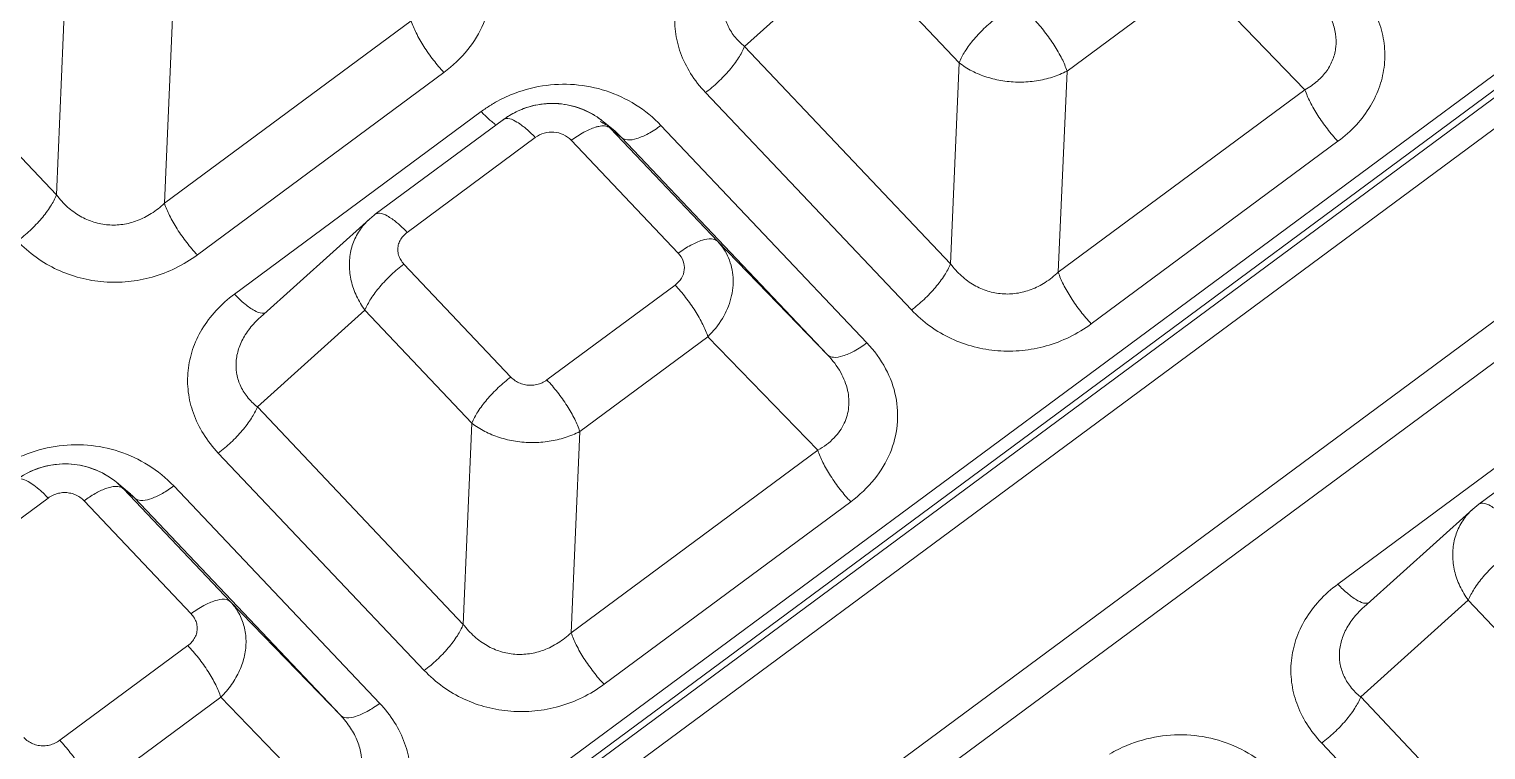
# Model space of a CAD drawing. Header units: millimetres. Extents: x 5536 to 6151, y 463 to 893.
# Drawn here: x 6061.2 to 6088.17, y 845.8 to 859.14 of the extents above; entities that cross this region are included whole.
import ezdxf

# ---------------------------------------------------------------- set-up
doc = ezdxf.new("R2010")
doc.units = ezdxf.units.MM
doc.header["$LTSCALE"] = 0.2
doc.layers.get('0').update_dxf_attribs({"lineweight": 18})

msp = doc.modelspace()

# ---------------------------------------------------------------- linework, layer by layer
for p, q in [((6093.416, 861.782), (6062.329, 838.78)), ((6062.406, 838.698), (6093.493, 861.7)), ((6062.108, 838.906), (6092.774, 861.596)), ((6093.287, 860.976), (6062.644, 838.303)), ((6076.433, 860.612), (6074.441, 858.822)), ((6078.414, 858.521), (6076.433, 860.612)), ((6057.891, 860.098), (6061.704, 856.073)), ((6082.784, 860.122), (6080.412, 858.367)), ((6082.784, 860.122), (6084.818, 858.021)), ((6061.864, 859.797), (6061.704, 856.073)), ((6063.862, 859.643), (6063.701, 855.919)), ((6063.701, 855.919), (6068.268, 859.298)), ((6078.254, 854.797), (6074.441, 858.822)), ((6078.414, 858.521), (6078.254, 854.797)), ((6064.311, 854.963), (6068.877, 858.342)), ((6080.412, 858.367), (6080.251, 854.643)), ((6077.531, 853.944), (6073.719, 857.969)), ((6080.251, 854.643), (6084.818, 858.021)), ((6064.999, 854.237), (6069.565, 857.616)), ((6069.979, 857.47), (6067.606, 855.715)), ((6071.8, 857.452), (6071.722, 857.51)), ((6071.8, 857.452), (6071.832, 857.427)), ((6072.038, 857.257), (6071.832, 857.427)), ((6063.982, 835.729), (6093.176, 857.33)), ((6068.196, 855.38), (6070.568, 857.135)), ((6071.963, 857.305), (6073.944, 855.214)), ((6072.03, 857.249), (6072.166, 857.138)), ((6072.166, 857.138), (6075.978, 853.113)), ((6072.895, 857.359), (6076.707, 853.334)), ((6071.234, 857.084), (6073.215, 854.993)), ((6085.427, 857.066), (6080.861, 853.687)), ((6064.299, 835.202), (6093.297, 856.658)), ((6065.478, 853.812), (6067.497, 855.625)), ((6073.944, 855.214), (6075.978, 853.113)), ((6070.117, 852.701), (6068.136, 854.791)), ((6073.155, 854.404), (6070.783, 852.649)), ((6067.414, 853.938), (6065.422, 852.148)), ((6069.394, 851.847), (6067.414, 853.938)), ((6073.764, 853.449), (6071.392, 851.693)), ((6073.764, 853.449), (6075.798, 851.348)), ((6069.234, 848.123), (6065.422, 852.148)), ((6085.426, 848.867), (6089.993, 852.246)), ((6090.406, 852.101), (6088.034, 850.345)), ((6069.394, 851.847), (6069.234, 848.123)), ((6071.392, 851.693), (6071.232, 847.969)), ((6068.512, 847.27), (6064.699, 851.295)), ((6075.798, 851.348), (6071.232, 847.969)), ((6062.781, 850.779), (6062.702, 850.836)), ((6062.781, 850.779), (6062.813, 850.753)), ((6063.018, 850.584), (6062.813, 850.753)), ((6062.944, 850.631), (6064.925, 848.54)), ((6063.875, 850.685), (6067.688, 846.66)), ((6059.177, 848.706), (6061.549, 850.461)), ((6062.215, 850.41), (6064.195, 848.319)), ((6063.011, 850.576), (6063.146, 850.464)), ((6066.959, 846.439), (6063.146, 850.464)), ((6076.408, 850.392), (6071.841, 847.013)), ((6087.923, 850.255), (6085.908, 848.444)), ((6088.034, 850.345), (6087.923, 850.255)), ((6088.034, 850.345), (6088.034, 850.345)), ((6064.925, 848.54), (6066.959, 846.439)), ((6087.841, 848.569), (6085.849, 846.778)), ((6087.841, 848.569), (6089.822, 846.478)), ((6061.763, 845.976), (6064.135, 847.731)), ((6064.745, 846.775), (6062.373, 845.02)), ((6066.779, 844.674), (6064.745, 846.775)), ((6085.849, 846.778), (6089.662, 842.754)), ((6085.127, 845.925), (6088.939, 841.9))]:
    msp.add_line(p, q)
for points in [[(6071.722, 857.51), (6071.59, 857.589), (6071.451, 857.655), (6071.306, 857.706), (6071.156, 857.742), (6071.003, 857.763), (6070.848, 857.767), (6070.694, 857.756), (6070.541, 857.729), (6070.392, 857.687), (6070.248, 857.629), (6070.11, 857.557), (6069.979, 857.47)], [(6067.606, 855.715), (6067.582, 855.697), (6067.496, 855.625)], [(6062.702, 850.836), (6062.571, 850.916), (6062.432, 850.981), (6062.287, 851.032), (6062.137, 851.068), (6061.984, 851.089), (6061.829, 851.094), (6061.674, 851.082), (6061.522, 851.056), (6061.373, 851.013), (6061.228, 850.956), (6061.091, 850.884), (6060.959, 850.797)]]:
    msp.add_lwpolyline(points)
for centre, radius, start, end in [((6071.097, 855.545), 2.575, 121.7306, 126.4906), ((6071.106, 855.53), 2.593, 120.4542, 121.7355), ((6071.533, 859.476), 2.708, 223.3974, 225.3914), ((6070.88, 856.253), 1.513, 121.5969, 127.1694), ((6070.888, 856.24), 1.528, 116.0884, 121.6026), ((6071.12, 856.142), 1.444, 58.4943, 63.2852), ((6070.886, 856.279), 1.488, 49.2326, 50.5153), ((6070.896, 856.29), 1.473, 43.5502, 49.2414), ((6071.142, 856.171), 1.408, 43.3814, 50.5131), ((6061.864, 849.601), 1.493, 52.073, 54.0973), ((6061.867, 849.605), 1.488, 49.213, 50.5065), ((6061.877, 849.616), 1.473, 43.5501, 49.2217), ((6062.116, 849.49), 1.418, 47.0817, 50.4684), ((6062.126, 849.501), 1.403, 43.3653, 47.0837), ((6087.086, 847.128), 1.767, 131.9593, 133.5252)]:
    msp.add_arc(centre, radius, start, end)
for points, knots in [([(6109.068, 844.267), (6108.829, 846.207), (6108.059, 850.075), (6106.067, 855.671), (6103.267, 860.987), (6099.71, 865.931), (6095.456, 870.421), (6090.578, 874.38), (6085.16, 877.742), (6079.295, 880.452), (6073.081, 882.464), (6066.623, 883.745), (6060.03, 884.273), (6053.413, 884.041), (6046.884, 883.051), (6040.576, 881.327), (6036.555, 879.701), (6034.622, 878.781)], [0, 0, 0, 0, 13230.204852, 26567.015926, 40060.894135, 53748.911676, 67655.494299, 81787.839476, 96139.152647, 110687.655986, 125399.909521, 140232.502062, 155135.13284, 170053.443041, 184932.457001, 199718.743307, 214202.945581, 214202.945581, 214202.945581, 214202.945581]), ([(6034.681, 878.65), (6036.698, 879.612), (6040.874, 881.292), (6047.413, 883.031), (6054.147, 883.979), (6060.956, 884.12), (6067.72, 883.453), (6074.32, 881.992), (6080.64, 879.759), (6086.565, 876.795), (6091.986, 873.153), (6096.804, 868.897), (6100.931, 864.104), (6104.292, 858.858), (6106.824, 853.256), (6108.219, 848.317), (6108.707, 845.283), (6108.833, 844.238)], [0, 0, 0, 0, 15110.555752, 30347.202588, 45657.869321, 60991.477822, 76294.12151, 91514.383011, 106601.911991, 121510.416948, 136198.767475, 150646.727027, 164854.590661, 178840.509155, 192635.329591, 206286.00108, 213403.311185, 213403.311185, 213403.311185, 213403.311185]), ([(6108.461, 842.489), (6108.342, 844.043), (6107.855, 847.604), (6106.331, 853.053), (6103.792, 858.677), (6100.426, 863.91), (6096.334, 868.638), (6091.645, 872.769), (6086.527, 876.223), (6081.232, 878.933), (6076.044, 880.905), (6071.137, 882.24), (6066.512, 883.073), (6062.027, 883.512), (6057.461, 883.598), (6052.543, 883.288), (6047.054, 882.434), (6041.082, 880.842), (6037.046, 879.23), (6035.036, 878.276)], [0, 0, 0, 0, 11856.998918, 27267.129325, 42867.515249, 58617.938635, 74437.982248, 90270.972605, 106022.512779, 121280.832587, 135418.686165, 148164.692301, 159908.513379, 171122.29924, 182410.171615, 194609.261732, 208564.175585, 224598.605154, 241523.176017, 241523.176017, 241523.176017, 241523.176017]), ([(6108.225, 835.526), (6108.412, 837.362), (6108.528, 841.226), (6107.83, 847.077), (6106.189, 852.945), (6103.658, 858.552), (6100.301, 863.77), (6096.223, 868.483), (6091.547, 872.602), (6086.445, 876.045), (6081.166, 878.748), (6075.993, 880.714), (6071.101, 882.044), (6066.49, 882.875), (6062.018, 883.313), (6057.467, 883.399), (6052.563, 883.09), (6047.091, 882.238), (6041.137, 880.651), (6037.112, 879.044), (6035.107, 878.092)], [0, 0, 0, 0, 13859.603902, 28910.102045, 44075.168964, 59427.452608, 74927.339082, 90495.704952, 106076.828688, 121577.828049, 136593.485856, 150506.594999, 163050.09114, 174607.326792, 185642.871548, 196751.141932, 208755.832404, 222488.040392, 238266.522015, 254927.820591, 254927.820591, 254927.820591, 254927.820591]), ([(6069.177, 861.284), (6069.312, 861.141), (6069.541, 860.831), (6069.736, 860.301), (6069.764, 859.756), (6069.627, 859.225), (6069.329, 858.734), (6069.041, 858.463), (6068.877, 858.342)], [0, 0, 0, 0, 15811.784435, 30582.729076, 44744.564423, 59011.674556, 74047.89206, 90394.61865, 90394.61865, 90394.61865, 90394.61865]), ([(6073.719, 857.969), (6073.616, 858.077), (6073.435, 858.308), (6073.245, 858.693), (6073.148, 859.094), (6073.143, 859.497), (6073.23, 859.892), (6073.407, 860.271), (6073.671, 860.62), (6073.895, 860.819), (6074.018, 860.91)], [0, 0, 0, 0, 15673.994559, 30519.732352, 44646.005939, 58472.691955, 72377.255759, 86723.535501, 101908.056431, 117930.542188, 117930.542188, 117930.542188, 117930.542188]), ([(6074.441, 858.822), (6074.372, 858.878), (6074.248, 859.002), (6074.116, 859.219), (6074.047, 859.452), (6074.041, 859.693), (6074.098, 859.934), (6074.215, 860.17), (6074.358, 860.352), (6074.461, 860.452), (6074.497, 860.485)], [0, 0, 0, 0, 16510.71611, 31840.754724, 46354.142287, 60746.44014, 75625.684596, 91516.394899, 108899.558094, 117950.460658, 117950.460658, 117950.460658, 117950.460658]), ([(6085.727, 860.007), (6085.83, 859.899), (6086.011, 859.668), (6086.2, 859.283), (6086.297, 858.882), (6086.302, 858.479), (6086.215, 858.084), (6086.039, 857.705), (6085.775, 857.356), (6085.55, 857.157), (6085.427, 857.066)], [0, 0, 0, 0, 15709.22823, 30588.33785, 44746.365977, 58604.133088, 72539.953048, 86918.481885, 102137.136195, 118195.638998, 118195.638998, 118195.638998, 118195.638998]), ([(6084.998, 859.787), (6085.067, 859.713), (6085.19, 859.561), (6085.322, 859.313), (6085.392, 859.061), (6085.399, 858.815), (6085.344, 858.579), (6085.226, 858.361), (6085.048, 858.168), (6084.899, 858.066), (6084.818, 858.021)], [0, 0, 0, 0, 17141.91863, 32881.170149, 47306.012734, 60914.395846, 74238.008825, 87864.799886, 102433.381209, 118181.549527, 118181.549527, 118181.549527, 118181.549527]), ([(6068.268, 859.298), (6068.293, 859.22), (6068.364, 859.057), (6068.504, 858.814), (6068.677, 858.569), (6068.808, 858.415), (6068.877, 858.342)], [0, 0, 0, 0, 13472.148385, 29363.648881, 46343.549391, 62942.608607, 62942.608607, 62942.608607, 62942.608607]), ([(6079.136, 859.374), (6079.055, 859.314), (6078.898, 859.182), (6078.692, 858.967), (6078.526, 858.747), (6078.443, 858.595), (6078.414, 858.521)], [0, 0, 0, 0, 17014.892052, 34096.660332, 49845.378159, 63054.572837, 63054.572837, 63054.572837, 63054.572837]), ([(6079.802, 859.323), (6079.871, 859.25), (6080.003, 859.095), (6080.176, 858.851), (6080.316, 858.608), (6080.387, 858.445), (6080.412, 858.367)], [0, 0, 0, 0, 16632.40532, 33646.608557, 49570.372829, 63069.941749, 63069.941749, 63069.941749, 63069.941749]), ([(6073.719, 857.969), (6073.8, 858.029), (6073.956, 858.16), (6074.163, 858.376), (6074.329, 858.595), (6074.412, 858.748), (6074.441, 858.822)], [0, 0, 0, 0, 17002.193445, 34071.080549, 49807.809021, 63006.884805, 63006.884805, 63006.884805, 63006.884805]), ([(6080.412, 858.367), (6080.325, 858.322), (6080.14, 858.245), (6079.844, 858.177), (6079.535, 858.154), (6079.224, 858.178), (6078.926, 858.247), (6078.652, 858.359), (6078.488, 858.463), (6078.414, 858.521)], [0, 0, 0, 0, 14535.105035, 29680.511963, 45168.582727, 60701.43081, 75978.662136, 90726.129001, 104720.067623, 104720.067623, 104720.067623, 104720.067623]), ([(6069.792, 857.766), (6069.895, 857.826), (6070.184, 857.97), (6070.691, 858.114), (6071.297, 858.138), (6071.889, 858.021), (6072.439, 857.764), (6072.755, 857.506), (6072.895, 857.359)], [0, 0, 0, 0, 9589.65044, 25965.242892, 42026.451898, 57977.26589, 74095.733496, 90431.947144, 90431.947144, 90431.947144, 90431.947144]), ([(6085.427, 857.066), (6085.358, 857.138), (6085.227, 857.293), (6085.054, 857.538), (6084.914, 857.781), (6084.843, 857.944), (6084.818, 858.021)], [0, 0, 0, 0, 16648.732599, 33679.558049, 49618.817113, 63131.507314, 63131.507314, 63131.507314, 63131.507314]), ([(6070.216, 857.613), (6070.26, 857.634), (6070.439, 857.712), (6070.777, 857.785), (6071.218, 857.751), (6071.562, 857.618), (6071.743, 857.497), (6071.8, 857.452)], [0, 0, 0, 0, 6769.425829, 26979.499313, 47040.229516, 67068.626483, 77104.815443, 77104.815443, 77104.815443, 77104.815443]), ([(6069.631, 857.548), (6069.673, 857.508), (6069.741, 857.445), (6069.814, 857.389), (6069.842, 857.369)], [0, 0, 0, 0, 22308.679667, 35505.403645, 35505.403645, 35505.403645, 35505.403645]), ([(6070.311, 857.367), (6070.275, 857.393), (6070.196, 857.445), (6070.087, 857.496), (6070.015, 857.487), (6069.996, 857.479)], [0, 0, 0, 0, 19527.55141, 40818.189748, 49639.100737, 49639.100737, 49639.100737, 49639.100737]), ([(6070.568, 857.135), (6070.507, 857.2), (6070.424, 857.281), (6070.332, 857.351), (6070.311, 857.367)], [0, 0, 0, 0, 27485.998609, 35509.799897, 35509.799897, 35509.799897, 35509.799897]), ([(6071.234, 857.084), (6071.192, 857.128), (6071.092, 857.2), (6070.914, 857.245), (6070.73, 857.227), (6070.618, 857.172), (6070.568, 857.135)], [0, 0, 0, 0, 15843.135442, 31311.616145, 46911.914258, 62978.006184, 62978.006184, 62978.006184, 62978.006184]), ([(6071.234, 857.084), (6071.309, 857.139), (6071.451, 857.233), (6071.627, 857.312), (6071.722, 857.339), (6071.743, 857.343)], [0, 0, 0, 0, 24081.882144, 44086.093224, 49650.906359, 49650.906359, 49650.906359, 49650.906359]), ([(6071.743, 857.343), (6071.778, 857.35), (6071.844, 857.357), (6071.908, 857.341), (6071.933, 857.327)], [0, 0, 0, 0, 19905.619323, 35518.829456, 35518.829456, 35518.829456, 35518.829456]), ([(6072.895, 857.359), (6072.82, 857.304), (6072.678, 857.21), (6072.469, 857.116), (6072.296, 857.077), (6072.194, 857.109), (6072.165, 857.138)], [0, 0, 0, 0, 21849.596861, 39999.50495, 53494.468664, 62994.626585, 62994.626585, 62994.626585, 62994.626585]), ([(6061.704, 856.073), (6061.675, 855.999), (6061.591, 855.847), (6061.425, 855.627), (6061.219, 855.411), (6061.063, 855.28), (6060.981, 855.22)], [0, 0, 0, 0, 13172.330189, 28877.145654, 45911.396571, 62879.073253, 62879.073253, 62879.073253, 62879.073253]), ([(6061.704, 856.073), (6061.765, 855.992), (6061.899, 855.844), (6062.135, 855.672), (6062.391, 855.56), (6062.659, 855.509), (6062.933, 855.518), (6063.206, 855.59), (6063.469, 855.723), (6063.627, 855.848), (6063.701, 855.919)], [0, 0, 0, 0, 15706.917514, 30613.063847, 44782.45502, 58623.448851, 72501.544857, 86777.850855, 101847.349913, 117739.735534, 117739.735534, 117739.735534, 117739.735534]), ([(6063.701, 855.919), (6063.726, 855.841), (6063.797, 855.678), (6063.937, 855.435), (6064.11, 855.191), (6064.242, 855.036), (6064.311, 854.963)], [0, 0, 0, 0, 13464.632264, 29347.203307, 46317.458562, 62906.979891, 62906.979891, 62906.979891, 62906.979891]), ([(6067.414, 853.938), (6067.354, 854.021), (6067.251, 854.194), (6067.152, 854.474), (6067.115, 854.76), (6067.142, 855.039), (6067.234, 855.298), (6067.362, 855.492), (6067.459, 855.592), (6067.496, 855.625)], [0, 0, 0, 0, 17242.113813, 33920.759315, 50019.433452, 65628.50406, 80928.965019, 96163.073672, 104520.199019, 104520.199019, 104520.199019, 104520.199019]), ([(6068.065, 855.509), (6068.044, 855.528), (6067.969, 855.593), (6067.848, 855.679), (6067.71, 855.744), (6067.629, 855.73), (6067.607, 855.715)], [0, 0, 0, 0, 10076.692861, 35648.974028, 53357.736261, 62951.277306, 62951.277306, 62951.277306, 62951.277306]), ([(6060.981, 855.22), (6061.087, 855.109), (6061.318, 854.907), (6061.712, 854.677), (6062.138, 854.525), (6062.582, 854.451), (6063.034, 854.456), (6063.483, 854.541), (6063.917, 854.707), (6064.185, 854.87), (6064.311, 854.963)], [0, 0, 0, 0, 14824.763926, 29531.959412, 44008.080446, 58432.817459, 72920.377969, 87578.180926, 102570.580763, 117738.285979, 117738.285979, 117738.285979, 117738.285979]), ([(6068.136, 854.791), (6068.113, 854.816), (6068.073, 854.868), (6068.034, 854.957), (6068.019, 855.05), (6068.028, 855.144), (6068.062, 855.233), (6068.119, 855.314), (6068.169, 855.359), (6068.196, 855.38)], [0, 0, 0, 0, 15500.360465, 30316.362329, 44689.402385, 58970.529964, 73526.598028, 88660.743715, 104538.290855, 104538.290855, 104538.290855, 104538.290855]), ([(6073.215, 854.993), (6073.289, 855.048), (6073.432, 855.142), (6073.64, 855.236), (6073.813, 855.274), (6073.916, 855.242), (6073.944, 855.214)], [0, 0, 0, 0, 21856.704373, 40012.596262, 53512.008273, 63015.152295, 63015.152295, 63015.152295, 63015.152295]), ([(6073.155, 854.404), (6073.202, 854.44), (6073.283, 854.523), (6073.339, 854.685), (6073.318, 854.854), (6073.255, 854.951), (6073.215, 854.993)], [0, 0, 0, 0, 16618.529414, 31724.083417, 46667.182611, 63014.846748, 63014.846748, 63014.846748, 63014.846748]), ([(6073.944, 855.214), (6074.028, 855.125), (6074.167, 854.914), (6074.251, 854.541), (6074.207, 854.149), (6074.044, 853.77), (6073.867, 853.549), (6073.764, 853.449)], [0, 0, 0, 0, 14458.753806, 29035.876594, 44172.345333, 60244.811905, 77162.310337, 77162.310337, 77162.310337, 77162.310337]), ([(6068.136, 854.791), (6068.055, 854.731), (6067.898, 854.6), (6067.692, 854.384), (6067.526, 854.164), (6067.443, 854.012), (6067.414, 853.938)], [0, 0, 0, 0, 16987.509023, 34041.842932, 49765.347139, 62953.480243, 62953.480243, 62953.480243, 62953.480243]), ([(6077.531, 853.944), (6077.613, 854.004), (6077.769, 854.135), (6077.975, 854.351), (6078.141, 854.57), (6078.225, 854.723), (6078.254, 854.797)], [0, 0, 0, 0, 17017.990414, 34102.869235, 49854.454869, 63066.054897, 63066.054897, 63066.054897, 63066.054897]), ([(6080.251, 854.643), (6080.177, 854.572), (6080.018, 854.447), (6079.755, 854.314), (6079.483, 854.242), (6079.209, 854.232), (6078.941, 854.284), (6078.684, 854.396), (6078.449, 854.568), (6078.315, 854.716), (6078.254, 854.797)], [0, 0, 0, 0, 15968.538707, 31077.364537, 45395.152886, 59314.067897, 73193.945117, 87403.600939, 102356.758115, 118098.27005, 118098.27005, 118098.27005, 118098.27005]), ([(6080.861, 853.687), (6080.792, 853.76), (6080.66, 853.914), (6080.487, 854.159), (6080.347, 854.402), (6080.276, 854.565), (6080.251, 854.643)], [0, 0, 0, 0, 16639.506897, 33660.759709, 49590.947465, 63095.894528, 63095.894528, 63095.894528, 63095.894528]), ([(6064.699, 851.295), (6064.596, 851.404), (6064.415, 851.635), (6064.226, 852.02), (6064.129, 852.42), (6064.124, 852.823), (6064.211, 853.219), (6064.387, 853.598), (6064.651, 853.947), (6064.876, 854.146), (6064.999, 854.237)], [0, 0, 0, 0, 15656.493145, 30485.654342, 44596.154687, 58407.40197, 72296.440086, 86626.70093, 101794.266987, 117798.862205, 117798.862205, 117798.862205, 117798.862205]), ([(6064.999, 854.237), (6065.06, 854.172), (6065.177, 854.059), (6065.346, 853.938), (6065.478, 853.876), (6065.548, 853.884), (6065.566, 853.891)], [0, 0, 0, 0, 24560.36456, 44169.531258, 57748.846636, 62929.231308, 62929.231308, 62929.231308, 62929.231308]), ([(6073.155, 854.404), (6073.224, 854.332), (6073.356, 854.177), (6073.528, 853.932), (6073.668, 853.69), (6073.739, 853.526), (6073.764, 853.449)], [0, 0, 0, 0, 16618.82348, 33619.053387, 49529.677898, 63018.092803, 63018.092803, 63018.092803, 63018.092803]), ([(6080.861, 853.687), (6080.735, 853.594), (6080.467, 853.431), (6080.033, 853.265), (6079.583, 853.18), (6079.131, 853.175), (6078.688, 853.249), (6078.262, 853.401), (6077.868, 853.631), (6077.636, 853.833), (6077.531, 853.944)], [0, 0, 0, 0, 15245.864637, 30275.377901, 44974.05311, 59502.533146, 73970.516401, 88490.662594, 103245.651457, 118102.063161, 118102.063161, 118102.063161, 118102.063161]), ([(6065.422, 852.148), (6065.352, 852.205), (6065.229, 852.328), (6065.096, 852.546), (6065.027, 852.779), (6065.022, 853.019), (6065.078, 853.26), (6065.196, 853.496), (6065.339, 853.678), (6065.441, 853.779), (6065.478, 853.812)], [0, 0, 0, 0, 16492.282963, 31805.206587, 46302.390886, 60678.620675, 75541.253411, 91414.222763, 108777.978776, 117818.776596, 117818.776596, 117818.776596, 117818.776596]), ([(6076.707, 853.334), (6076.633, 853.279), (6076.49, 853.185), (6076.282, 853.091), (6076.109, 853.052), (6076.007, 853.084), (6075.978, 853.113)], [0, 0, 0, 0, 21870.300962, 40037.241221, 53544.782538, 63053.803338, 63053.803338, 63053.803338, 63053.803338]), ([(6076.707, 853.334), (6076.843, 853.191), (6077.072, 852.881), (6077.267, 852.351), (6077.295, 851.806), (6077.157, 851.275), (6076.859, 850.784), (6076.571, 850.513), (6076.408, 850.392)], [0, 0, 0, 0, 15845.31986, 30646.948705, 44836.144693, 59125.538647, 74184.792902, 90562.489424, 90562.489424, 90562.489424, 90562.489424]), ([(6075.798, 851.348), (6075.909, 851.409), (6076.102, 851.551), (6076.301, 851.831), (6076.387, 852.142), (6076.364, 852.471), (6076.228, 852.809), (6076.072, 853.014), (6075.978, 853.113)], [0, 0, 0, 0, 16396.996878, 30644.206065, 43892.152766, 57504.093954, 72766.151001, 90554.703215, 90554.703215, 90554.703215, 90554.703215]), ([(6070.117, 852.701), (6070.035, 852.64), (6069.879, 852.509), (6069.673, 852.293), (6069.507, 852.074), (6069.423, 851.921), (6069.394, 851.847)], [0, 0, 0, 0, 16995.908921, 34058.619465, 49789.766815, 62984.224298, 62984.224298, 62984.224298, 62984.224298]), ([(6070.783, 852.649), (6070.755, 852.628), (6070.694, 852.592), (6070.594, 852.558), (6070.489, 852.545), (6070.385, 852.553), (6070.285, 852.582), (6070.193, 852.631), (6070.14, 852.676), (6070.117, 852.701)], [0, 0, 0, 0, 15100.410225, 30178.546805, 45199.756279, 60153.471553, 75035.093858, 89849.834602, 104598.657472, 104598.657472, 104598.657472, 104598.657472]), ([(6070.783, 852.649), (6070.852, 852.576), (6070.983, 852.422), (6071.156, 852.177), (6071.296, 851.934), (6071.367, 851.771), (6071.392, 851.693)], [0, 0, 0, 0, 16613.854234, 33609.080531, 49515.084103, 62999.596166, 62999.596166, 62999.596166, 62999.596166]), ([(6064.699, 851.295), (6064.781, 851.355), (6064.937, 851.487), (6065.143, 851.702), (6065.309, 851.922), (6065.393, 852.075), (6065.422, 852.148)], [0, 0, 0, 0, 16983.210178, 34033.039539, 49752.197655, 62936.536415, 62936.536415, 62936.536415, 62936.536415]), ([(6071.392, 851.693), (6071.306, 851.648), (6071.121, 851.572), (6070.825, 851.503), (6070.515, 851.481), (6070.205, 851.505), (6069.906, 851.574), (6069.632, 851.686), (6069.468, 851.789), (6069.394, 851.847)], [0, 0, 0, 0, 14518.556424, 29646.719884, 45117.15706, 60632.320563, 75892.158342, 90622.834813, 104600.840953, 104600.840953, 104600.840953, 104600.840953]), ([(6060.773, 851.092), (6060.875, 851.152), (6061.164, 851.297), (6061.671, 851.44), (6062.277, 851.464), (6062.869, 851.347), (6063.419, 851.091), (6063.735, 850.833), (6063.875, 850.685)], [0, 0, 0, 0, 9579.056803, 25923.130503, 41956.80347, 57906.580494, 73990.143748, 90330.937894, 90330.937894, 90330.937894, 90330.937894]), ([(6076.408, 850.392), (6076.339, 850.465), (6076.207, 850.62), (6076.034, 850.864), (6075.894, 851.107), (6075.823, 851.27), (6075.798, 851.348)], [0, 0, 0, 0, 16630.186026, 33642.039244, 49563.542085, 63061.179235, 63061.179235, 63061.179235, 63061.179235]), ([(6061.197, 850.939), (6061.241, 850.961), (6061.42, 851.038), (6061.757, 851.111), (6062.198, 851.077), (6062.526, 850.951), (6062.694, 850.842), (6062.739, 850.81)], [0, 0, 0, 0, 6974.331008, 27736.821849, 48503.558282, 69207.214524, 77016.237748, 77016.237748, 77016.237748, 77016.237748]), ([(6061.292, 850.693), (6061.255, 850.72), (6061.177, 850.772), (6061.068, 850.822), (6060.996, 850.813), (6060.977, 850.806)], [0, 0, 0, 0, 19505.326037, 40771.732309, 49581.180322, 49581.180322, 49581.180322, 49581.180322]), ([(6061.549, 850.461), (6061.487, 850.526), (6061.404, 850.607), (6061.313, 850.678), (6061.292, 850.693)], [0, 0, 0, 0, 27455.278708, 35470.11215, 35470.11215, 35470.11215, 35470.11215]), ([(6062.215, 850.41), (6062.28, 850.458), (6062.407, 850.543), (6062.543, 850.61), (6062.609, 850.635)], [0, 0, 0, 0, 19058.393364, 35476.69063, 35476.69063, 35476.69063, 35476.69063]), ([(6062.707, 850.665), (6062.722, 850.668), (6062.774, 850.678), (6062.849, 850.681), (6062.905, 850.66), (6062.922, 850.649)], [0, 0, 0, 0, 10238.00252, 35841.29424, 49596.234935, 49596.234935, 49596.234935, 49596.234935]), ([(6063.875, 850.685), (6063.807, 850.635), (6063.677, 850.548), (6063.485, 850.455), (6063.36, 850.422), (6063.303, 850.418)], [0, 0, 0, 0, 19673.20695, 36475.000837, 49602.283469, 49602.283469, 49602.283469, 49602.283469]), ([(6061.549, 850.461), (6061.577, 850.482), (6061.638, 850.518), (6061.738, 850.553), (6061.842, 850.566), (6061.947, 850.558), (6062.047, 850.529), (6062.139, 850.48), (6062.191, 850.435), (6062.215, 850.41)], [0, 0, 0, 0, 15079.646814, 30137.050631, 45137.605594, 60070.759179, 74931.918933, 89726.289087, 104454.831988, 104454.831988, 104454.831988, 104454.831988]), ([(6063.303, 850.418), (6063.273, 850.416), (6063.216, 850.419), (6063.164, 850.446), (6063.146, 850.464)], [0, 0, 0, 0, 19520.499061, 35482.199135, 35482.199135, 35482.199135, 35482.199135]), ([(6088.624, 850.01), (6088.562, 850.075), (6088.446, 850.188), (6088.275, 850.309), (6088.138, 850.374), (6088.056, 850.36), (6088.034, 850.345)], [0, 0, 0, 0, 23840.903363, 42875.736075, 56057.32127, 63198.181042, 63198.181042, 63198.181042, 63198.181042]), ([(6087.923, 850.255), (6087.886, 850.222), (6087.789, 850.122), (6087.661, 849.929), (6087.57, 849.669), (6087.542, 849.39), (6087.579, 849.105), (6087.678, 848.824), (6087.781, 848.651), (6087.841, 848.569)], [0, 0, 0, 0, 8380.545895, 23675.604224, 39037.977259, 54710.60783, 70873.889985, 87619.470465, 104925.651289, 104925.651289, 104925.651289, 104925.651289]), ([(6088.564, 849.422), (6088.482, 849.361), (6088.326, 849.23), (6088.12, 849.015), (6087.954, 848.795), (6087.87, 848.642), (6087.841, 848.569)], [0, 0, 0, 0, 17054.388103, 34175.807671, 49961.08244, 63200.939128, 63200.939128, 63200.939128, 63200.939128]), ([(6085.426, 848.867), (6085.303, 848.776), (6085.078, 848.577), (6084.814, 848.227), (6084.638, 847.849), (6084.551, 847.453), (6084.556, 847.05), (6084.653, 846.65), (6084.843, 846.265), (6085.024, 846.034), (6085.127, 845.925)], [0, 0, 0, 0, 16106.371111, 31321.27908, 45703.397402, 59644.211982, 73511.100976, 87680.007708, 102577.996293, 118256.707223, 118256.707223, 118256.707223, 118256.707223]), ([(6085.426, 848.867), (6085.488, 848.802), (6085.604, 848.69), (6085.774, 848.568), (6085.906, 848.507), (6085.976, 848.515), (6085.994, 848.521)], [0, 0, 0, 0, 24657.147363, 44343.39776, 57976.002214, 63176.691576, 63176.691576, 63176.691576, 63176.691576]), ([(6064.195, 848.319), (6064.27, 848.374), (6064.412, 848.468), (6064.621, 848.562), (6064.794, 848.601), (6064.896, 848.569), (6064.925, 848.54)], [0, 0, 0, 0, 21832.313389, 39967.944221, 53452.291563, 62944.830564, 62944.830564, 62944.830564, 62944.830564]), ([(6064.925, 848.54), (6064.985, 848.476), (6065.09, 848.333), (6065.188, 848.085), (6065.223, 847.816), (6065.193, 847.538), (6065.101, 847.263), (6064.951, 847.002), (6064.819, 846.847), (6064.745, 846.775)], [0, 0, 0, 0, 13980.228354, 27947.206822, 42174.074194, 56875.82762, 72174.494728, 88089.152132, 104527.339587, 104527.339587, 104527.339587, 104527.339587]), ([(6064.195, 848.319), (6064.218, 848.295), (6064.258, 848.243), (6064.298, 848.154), (6064.313, 848.061), (6064.304, 847.967), (6064.27, 847.877), (6064.213, 847.796), (6064.163, 847.751), (6064.135, 847.731)], [0, 0, 0, 0, 15497.012827, 30309.814871, 44679.750751, 58957.794037, 73510.718418, 88641.595568, 104515.713618, 104515.713618, 104515.713618, 104515.713618]), ([(6085.87, 848.409), (6085.846, 848.386), (6085.756, 848.296), (6085.623, 848.126), (6085.506, 847.89), (6085.449, 847.649), (6085.455, 847.409), (6085.524, 847.175), (6085.656, 846.958), (6085.78, 846.835), (6085.849, 846.778)], [0, 0, 0, 0, 6303.596249, 24174.708312, 40519.918463, 55825.71506, 70627.874616, 85555.555281, 101332.288323, 118280.110395, 118280.110395, 118280.110395, 118280.110395]), ([(6068.512, 847.27), (6068.594, 847.33), (6068.75, 847.462), (6068.956, 847.677), (6069.122, 847.897), (6069.206, 848.05), (6069.234, 848.123)], [0, 0, 0, 0, 16999.017963, 34064.849766, 49798.874792, 62995.745907, 62995.745907, 62995.745907, 62995.745907]), ([(6071.232, 847.969), (6071.157, 847.898), (6070.999, 847.773), (6070.736, 847.64), (6070.463, 847.569), (6070.19, 847.559), (6069.921, 847.61), (6069.665, 847.723), (6069.429, 847.894), (6069.295, 848.042), (6069.234, 848.123)], [0, 0, 0, 0, 15950.746106, 31042.737258, 45344.572317, 59247.978484, 73112.390351, 87306.213374, 102242.709312, 117966.681612, 117966.681612, 117966.681612, 117966.681612]), ([(6071.841, 847.013), (6071.772, 847.086), (6071.641, 847.241), (6071.468, 847.485), (6071.328, 847.728), (6071.257, 847.892), (6071.232, 847.969)], [0, 0, 0, 0, 16620.966368, 33623.253287, 49535.690875, 63025.590082, 63025.590082, 63025.590082, 63025.590082]), ([(6064.135, 847.731), (6064.204, 847.658), (6064.336, 847.503), (6064.509, 847.259), (6064.649, 847.016), (6064.72, 846.852), (6064.745, 846.775)], [0, 0, 0, 0, 16600.281365, 33581.54361, 49474.41616, 62947.78164, 62947.78164, 62947.78164, 62947.78164]), ([(6071.841, 847.013), (6071.715, 846.92), (6071.447, 846.757), (6071.013, 846.591), (6070.564, 846.506), (6070.112, 846.501), (6069.668, 846.575), (6069.242, 846.728), (6068.848, 846.958), (6068.617, 847.159), (6068.512, 847.27)], [0, 0, 0, 0, 15228.880056, 30241.649765, 44923.94999, 59436.244641, 73888.109912, 88392.080009, 103130.631146, 117970.492136, 117970.492136, 117970.492136, 117970.492136]), ([(6067.688, 846.66), (6067.613, 846.605), (6067.471, 846.511), (6067.263, 846.417), (6067.09, 846.379), (6066.987, 846.411), (6066.959, 846.439)], [0, 0, 0, 0, 21845.916947, 39992.602204, 53485.083451, 62983.502289, 62983.502289, 62983.502289, 62983.502289]), ([(6067.688, 846.66), (6067.791, 846.552), (6067.972, 846.321), (6068.161, 845.935), (6068.258, 845.535), (6068.263, 845.132), (6068.176, 844.736), (6068, 844.358), (6067.736, 844.009), (6067.511, 843.809), (6067.388, 843.718)], [0, 0, 0, 0, 15674.24695, 30520.22379, 44646.724846, 58473.6335, 72378.4212, 86724.931954, 101909.697387, 117932.441143, 117932.441143, 117932.441143, 117932.441143]), ([(6085.127, 845.925), (6085.208, 845.986), (6085.364, 846.117), (6085.571, 846.333), (6085.737, 846.552), (6085.82, 846.705), (6085.849, 846.779)], [0, 0, 0, 0, 17049.824375, 34166.662279, 49947.712926, 63184.026661, 63184.026661, 63184.026661, 63184.026661]), ([(6066.959, 846.439), (6067.028, 846.366), (6067.151, 846.214), (6067.283, 845.965), (6067.353, 845.714), (6067.36, 845.468), (6067.305, 845.232), (6067.187, 845.013), (6067.009, 844.821), (6066.86, 844.719), (6066.779, 844.674)], [0, 0, 0, 0, 17103.740501, 32807.937879, 47200.653745, 60778.728543, 74072.667448, 87669.109189, 102205.243663, 117918.337985, 117918.337985, 117918.337985, 117918.337985]), ([(6081.2, 845.722), (6081.303, 845.783), (6081.592, 845.927), (6082.099, 846.07), (6082.705, 846.095), (6083.297, 845.978), (6083.847, 845.721), (6084.163, 845.463), (6084.303, 845.316)], [0, 0, 0, 0, 9626.394648, 26037.057093, 42130.195179, 58132.512042, 74303.898856, 90686.395113, 90686.395113, 90686.395113, 90686.395113]), ([(6061.763, 845.976), (6061.735, 845.955), (6061.674, 845.919), (6061.575, 845.884), (6061.47, 845.871), (6061.365, 845.879), (6061.265, 845.908), (6061.174, 845.957), (6061.121, 846.002), (6061.097, 846.027)], [0, 0, 0, 0, 15083.206544, 30144.164852, 45148.260882, 60084.939621, 74949.607523, 89747.470083, 104479.489839, 104479.489839, 104479.489839, 104479.489839]), ([(6061.763, 845.976), (6061.832, 845.903), (6061.964, 845.748), (6062.137, 845.504), (6062.277, 845.261), (6062.348, 845.097), (6062.373, 845.02)], [0, 0, 0, 0, 16595.315459, 33571.577434, 49459.832099, 62929.297306, 62929.297306, 62929.297306, 62929.297306])]:
    msp.add_open_spline(points, degree=3, knots=knots)
for points in [[(6069.996, 857.479), (6069.99, 857.477), (6069.984, 857.474), (6069.979, 857.47)], [(6071.933, 857.327), (6071.944, 857.321), (6071.955, 857.314), (6071.963, 857.305)], [(6068.196, 855.38), (6068.154, 855.424), (6068.111, 855.468), (6068.065, 855.509)], [(6062.609, 850.635), (6062.641, 850.647), (6062.674, 850.657), (6062.707, 850.665)], [(6062.922, 850.649), (6062.93, 850.644), (6062.937, 850.638), (6062.944, 850.631)]]:
    msp.add_open_spline(points, degree=3)

doc.saveas('drawing.dxf')
